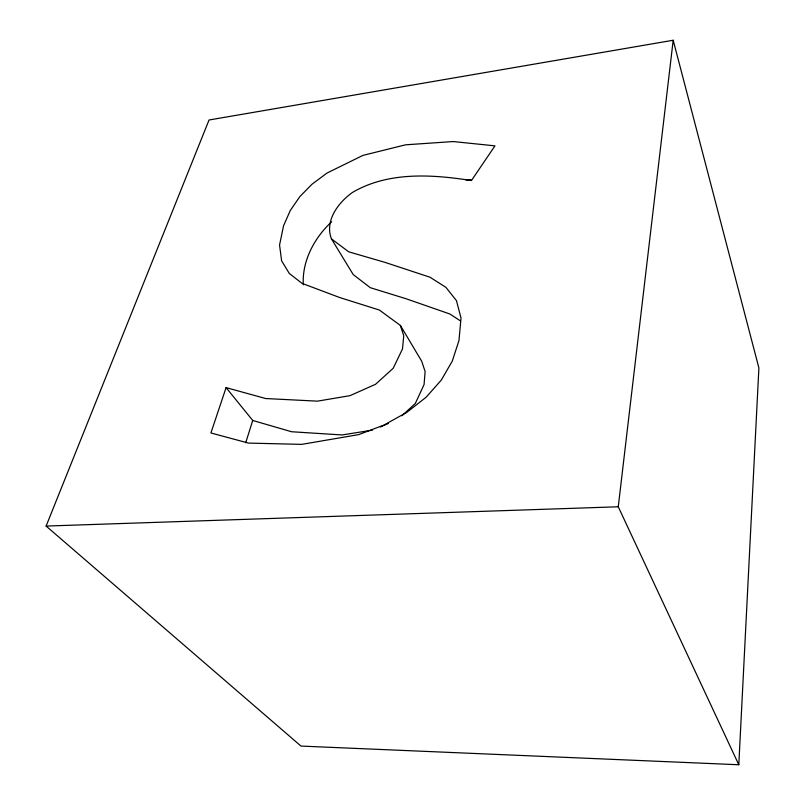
<?xml version="1.0" encoding="UTF-8"?>
<svg xmlns="http://www.w3.org/2000/svg" width="805" height="805" viewBox="0 0 805 805"><rect width="100%" height="100%" fill="white"/><g stroke="black" fill="none" stroke-linecap="round" stroke-linejoin="round"><path stroke-width="1.21" d="M738.799 764.75L758.894 367.945L673.191 40.25L209.038 119.995L46.106 526.067L300.979 746.074L738.799 764.75L618.26 506.778L673.191 40.25M245.706 442.75L252.73 420.462L226.094 387.618L210.91 432.969L248.463 443.092L301.734 444.37L358.698 434.62L383.955 425.06L406.716 412.422L426.117 397.237L441.321 380.071L452.279 361.093L458.981 340.515L461.013 318.015L456.455 300.637L445.92 287.355L430.001 277.222L385.213 262.44L348.696 251.804L331.429 238.874C324.506 220.842 338.17 202.719 352.208 192.596C387.98 171.445 431.913 174.323 471.428 180.562L494.964 145.856L453.195 141.549L405.529 144.82L362.894 155.405L326.971 173.065L311.938 184.285L299.732 196.742L290.283 210.507L283.581 225.712L279.556 245.032L281.619 260.81L289.287 273.438L302.046 283.37L339.559 297.488L379.376 310.046L400.377 325.421L421.719 361.274L425.121 371.538L424.074 384.559L415.3 403.496L401.926 415.772M331.68 221.788C314.403 237.686 301.895 260.991 303.314 284.789M380.433 426.962L388.282 423.5M372.494 430.122L342.075 434.952L291.561 431.742L252.73 420.462M465.944 179.958L470.845 179.696M46.106 526.067L618.26 506.778M226.094 387.618L265.7 398.535L317.482 401.152L350.054 395.637L375.553 384.287L393.192 368.288L402.48 348.968L403.738 335.766L400.377 325.421M460.349 320.853L449.925 314.02L406.082 298.746L370.3 287.687L353.244 274.606L331.429 238.874"/></g></svg>
